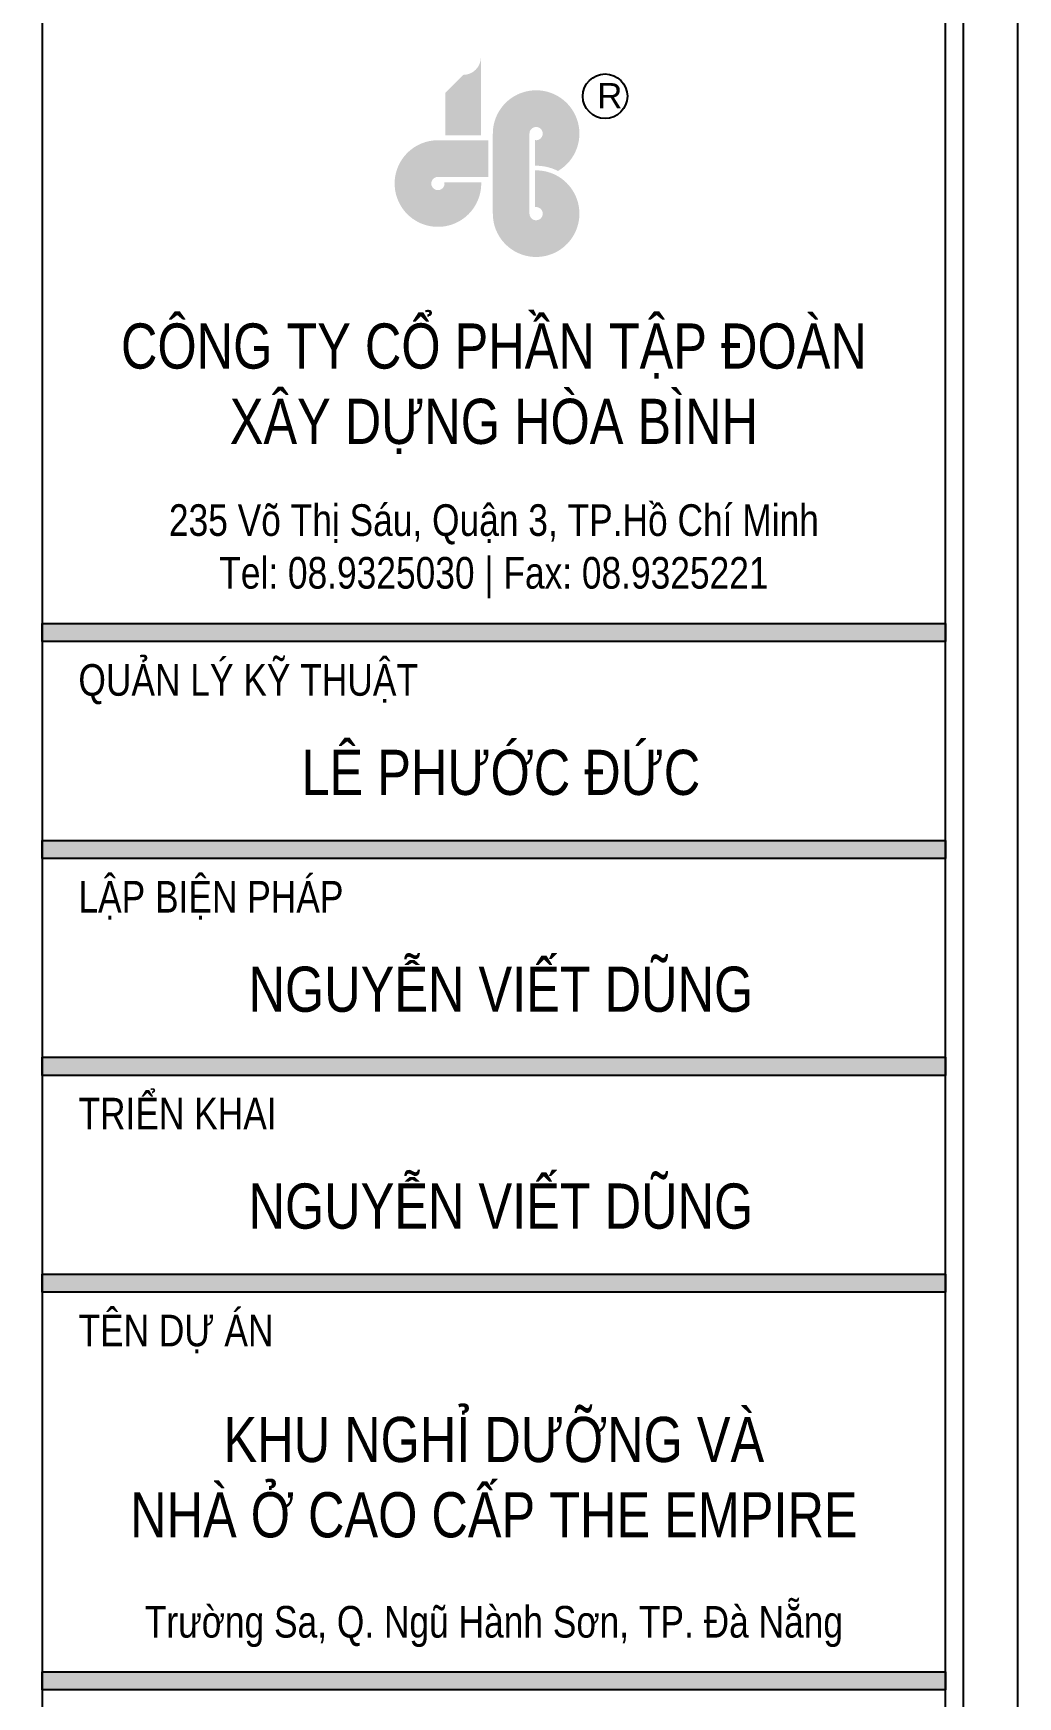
# Model space of a CAD drawing. Header units: millimetres. Extents: x -376071 to 28028791, y -269234 to 29325.
# Drawn here: x 316017 to 321467, y -207416 to -198210 of the extents above; entities that cross this region are included whole.
import ezdxf
from ezdxf.enums import TextEntityAlignment as Align

# ---------------------------------------------------------------- set-up
doc = ezdxf.new("R2010")
doc.units = ezdxf.units.MM
doc.header["$LTSCALE"] = 100
doc.layers.add('03. HATCH 03', color=5, linetype='Continuous')
doc.layers.add('0_TEXT', color=7, linetype='Continuous', lineweight=15)
doc.styles.add('Arial 0.8', font='arial_0.ttf', dxfattribs={"width": 0.8, "height": 250})

# ---------------------------------------------------------------- blocks, each defined once
blk = doc.blocks.new('lo go hb')
at = {"linetype": 'ByBlock', "true_color": 0x047bfb}
h = blk.add_hatch(color=150, dxfattribs=at)
h.paths.add_polyline_path([(-524, 1333), (-820, 1038), (-229, 979)])
h.paths.add_polyline_path([(-229, 1629, -0.414208), (-524, 1333), (-229, 979)])
h.paths.add_polyline_path([(-229, 979), (-820, 1038), (-820, 329), (-229, 329)])
for points in [[(576, 359, -2.79063), (665, 251), (665, -174, -0.125559), (1049, -261, 1.726912), (-32, 359), (-32, -969, 2.465752), (665, -251), (665, -861, -2.79063), (576, -969)], [(-104, 249), (-943, 249, 2.465942), (-225, -448), (-835, -448, -2.792193), (-943, -359), (-104, -359)]]:
    blk.add_hatch(color=150, dxfattribs=at).paths.add_polyline_path(points)
at = {"color": 142}
blk.add_circle((1831, 979), 369, dxfattribs=at)
at = {"color": 142, "insert": (1698, 1197), "char_height": 416.19, "width": 1169.98, "attachment_point": 1}
blk.add_mtext('{\\fVNI-Helve|b0|i0|c0|p2;R}', dxfattribs=at)
blk = doc.blocks.new('Khung A3 COR3')
h = blk.add_hatch(color=256)
h.set_gradient(color1=(63, 127, 63), one_color=1, tint=1, name='INVCYLINDER')
h.paths.add_polyline_path([(366, 150), (416, 150), (416, 149), (366, 149)])
h = blk.add_hatch(color=256)
h.set_gradient(color1=(63, 127, 63), one_color=1, tint=1, name='INVCYLINDER')
h.paths.add_polyline_path([(366, 150), (416, 150), (416, 149), (366, 149)])
h = blk.add_hatch(color=256)
h.set_gradient(color1=(63, 127, 63), one_color=1, tint=1, name='INVCYLINDER')
h.paths.add_polyline_path([(366, 137.999), (416, 137.999), (416, 136.999), (366, 136.999)])
h = blk.add_hatch(color=256)
h.set_gradient(color1=(63, 127, 63), one_color=1, tint=1, name='INVCYLINDER')
h.paths.add_polyline_path([(366, 137.999), (416, 137.999), (416, 136.999), (366, 136.999)])
h = blk.add_hatch(color=256)
h.set_gradient(color1=(63, 127, 63), one_color=1, tint=1, name='INVCYLINDER')
h.paths.add_polyline_path([(366, 125.999), (416, 125.999), (416, 124.999), (366, 124.999)])
h = blk.add_hatch(color=256)
h.set_gradient(color1=(63, 127, 63), one_color=1, tint=1, name='INVCYLINDER')
h.paths.add_polyline_path([(366, 125.999), (416, 125.999), (416, 124.999), (366, 124.999)])
h = blk.add_hatch(color=256)
h.set_gradient(color1=(63, 127, 63), one_color=1, tint=1, name='INVCYLINDER')
h.paths.add_polyline_path([(366, 113.999), (416, 113.999), (416, 112.999), (366, 112.999)])
h = blk.add_hatch(color=256)
h.set_gradient(color1=(63, 127, 63), one_color=1, tint=1, name='INVCYLINDER')
h.paths.add_polyline_path([(366, 113.999), (416, 113.999), (416, 112.999), (366, 112.999)])
h = blk.add_hatch(color=256)
h.set_gradient(color1=(63, 127, 63), one_color=1, tint=1, name='INVCYLINDER')
h.paths.add_polyline_path([(366, 91.999), (416, 91.999), (416, 90.999), (366, 90.999)])
h = blk.add_hatch(color=256)
h.set_gradient(color1=(63, 127, 63), one_color=1, tint=1, name='INVCYLINDER')
h.paths.add_polyline_path([(366, 91.999), (416, 91.999), (416, 90.999), (366, 90.999)])
at = {"ltscale": 2000}
for points in [[(420, 0), (420, 297), (0, 297), (0, 0)], [(417, 3), (417, 294), (3, 294), (3, 3)], [(416, 293), (366, 293), (366, 4), (416, 4)]]:
    blk.add_lwpolyline(points, close=True, dxfattribs=at)
at = {"color": 7, "flags": 128}
for points in [[(366, 150), (416, 150), (416, 149), (366, 149), (366, 150)], [(366, 150), (416, 150), (416, 149), (366, 149), (366, 150)], [(366, 137.999), (416, 137.999), (416, 136.999), (366, 136.999), (366, 137.999)], [(366, 137.999), (416, 137.999), (416, 136.999), (366, 136.999), (366, 137.999)], [(366, 125.999), (416, 125.999), (416, 124.999), (366, 124.999), (366, 125.999)], [(366, 125.999), (416, 125.999), (416, 124.999), (366, 124.999), (366, 125.999)], [(366, 113.999), (416, 113.999), (416, 112.999), (366, 112.999), (366, 113.999)], [(366, 113.999), (416, 113.999), (416, 112.999), (366, 112.999), (366, 113.999)], [(366, 91.999), (416, 91.999), (416, 90.999), (366, 90.999), (366, 91.999)], [(366, 91.999), (416, 91.999), (416, 90.999), (366, 90.999), (366, 91.999)]]:
    blk.add_lwpolyline(points, dxfattribs=at)
at = {"color": 7, "lineweight": 0, "xscale": 0.003336270388982869, "yscale": 0.003336270388982869, "zscale": 0.003336270388982869}
blk.add_blockref('lo go hb', (391.048, 175.917), dxfattribs=at)
at = {"style": 'Arial 0.8', "width": 0.8}
blk.add_attdef('TENBANVE_001', (387.896, 33.5), '', height=2.5, dxfattribs=at)
blk.add_attdef('SOHIEU', text='', height=2.5, dxfattribs=at).set_placement((391, 7.25), align=Align.MIDDLE_CENTER)
at = {"layer": '03. HATCH 03', "color": 7, "lineweight": 15, "char_height": 1.75, "width": 23.1325, "attachment_point": 1, "style": 'Arial 0.8'}
for s, insert in [('QUẢN LÝ KỸ THUẬT', (368, 147.758)), ('LẬP BIỆN PHÁP', (368, 135.758)), ('TRIỂN KHAI', (368, 123.758)), ('\\pt15.75;TÊN DỰ ÁN', (368, 111.758))]:
    blk.add_mtext(s, dxfattribs=dict(at, insert=insert))
at = {"layer": '0_TEXT', "color": 7, "lineweight": 15, "width": 50, "attachment_point": 5, "style": 'Arial 0.8'}
for s, insert, char_height in [('CÔNG TY CỔ PHẦN TẬP ĐOÀN \\PXÂY DỰNG HÒA BÌNH', (391, 163), 2.5), ('\\pt40.25;235 Võ Thị Sáu, Quận 3, TP.Hồ Chí Minh \\PTel: 08.9325030 | Fax: 08.9325221', (391, 154), 1.75), ('^ILÊ PHƯỚC ĐỨC', (391, 141.75), 2.5), ('^INGUYỄN VIẾT DŨNG', (391, 129.75), 2.5), ('^INGUYỄN VIẾT DŨNG', (391, 117.75), 2.5), ('KHU NGHỈ DƯỠNG VÀ \\PNHÀ Ở CAO CẤP THE EMPIRE', (391, 102.75), 2.5), ('Trường Sa, Q. Ngũ Hành Sơn, TP. Đà Nẵng', (391, 94.499), 1.75)]:
    blk.add_mtext(s, dxfattribs=dict(at, insert=insert, char_height=char_height))

msp = doc.modelspace()

# ---------------------------------------------------------------- block references
at = {"xscale": 100, "yscale": 100, "zscale": 100}
msp.add_blockref('Khung A3 COR3', (279467.5, -216477.2, -881.1), dxfattribs=at)

doc.saveas('drawing.dxf')
